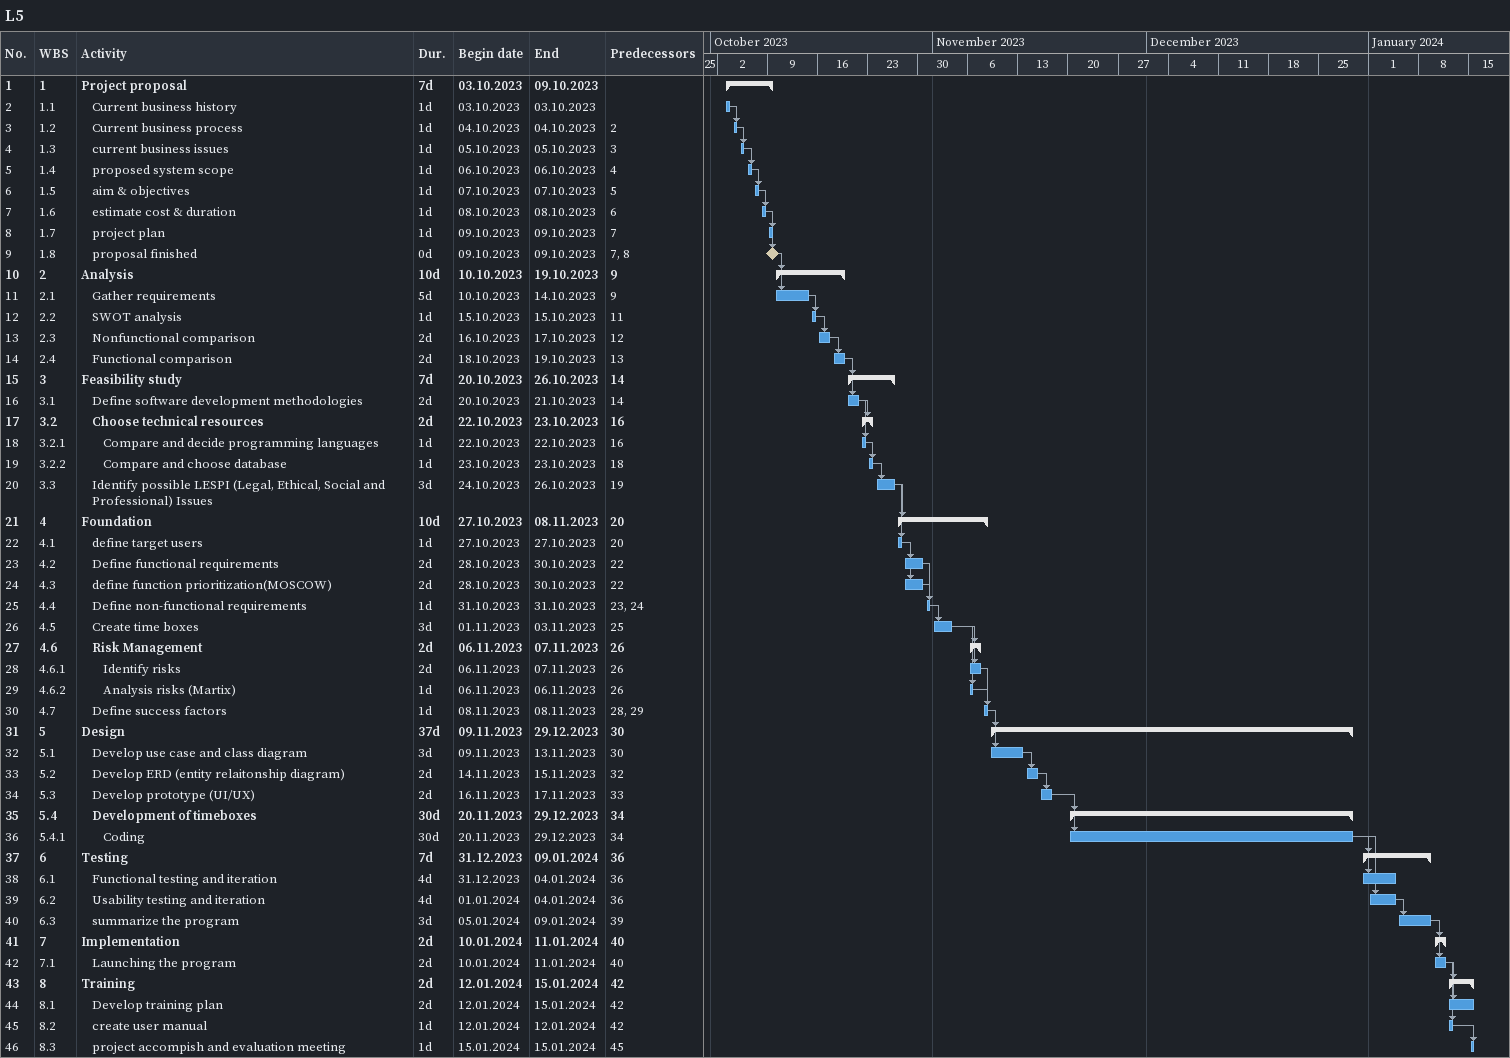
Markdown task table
L5

| ID | WBS | Task | Duration | Start | Finish | Predecessors |
|---|---|---|---|---|---|---|
| 1 | 1 | **Project proposal** | 7d | 2023-10-03 | 2023-10-09 |  |
| 2 | 1.1 | Current business history | 1d | 2023-10-03 | 2023-10-03 |  |
| 3 | 1.2 | Current business process | 1d | 2023-10-04 | 2023-10-04 | 2 |
| 4 | 1.3 | current business issues | 1d | 2023-10-05 | 2023-10-05 | 3 |
| 5 | 1.4 | proposed system scope | 1d | 2023-10-06 | 2023-10-06 | 4 |
| 6 | 1.5 | aim & objectives | 1d | 2023-10-07 | 2023-10-07 | 5 |
| 7 | 1.6 | estimate cost & duration | 1d | 2023-10-08 | 2023-10-08 | 6 |
| 8 | 1.7 | project plan | 1d | 2023-10-09 | 2023-10-09 | 7 |
| 9 | 1.8 | proposal finished | 0d | 2023-10-09 | 2023-10-09 | 7, 8 |
| 10 | 2 | **Analysis** | 10d | 2023-10-10 | 2023-10-19 | 9 |
| 11 | 2.1 | Gather requirements | 5d | 2023-10-10 | 2023-10-14 | 9 |
| 12 | 2.2 | SWOT analysis | 1d | 2023-10-15 | 2023-10-15 | 11 |
| 13 | 2.3 | Nonfunctional comparison | 2d | 2023-10-16 | 2023-10-17 | 12 |
| 14 | 2.4 | Functional comparison | 2d | 2023-10-18 | 2023-10-19 | 13 |
| 15 | 3 | **Feasibility study** | 7d | 2023-10-20 | 2023-10-26 | 14 |
| 16 | 3.1 | Define software development methodologies | 2d | 2023-10-20 | 2023-10-21 | 14 |
| 17 | 3.2 | **Choose technical resources** | 2d | 2023-10-22 | 2023-10-23 | 16 |
| 18 | 3.2.1 | Compare and decide programming languages | 1d | 2023-10-22 | 2023-10-22 | 16 |
| 19 | 3.2.2 | Compare and choose database | 1d | 2023-10-23 | 2023-10-23 | 18 |
| 20 | 3.3 | Identify possible LESPI (Legal, Ethical, Social and Professional) Issues | 3d | 2023-10-24 | 2023-10-26 | 19 |
| 21 | 4 | **Foundation** | 10d | 2023-10-27 | 2023-11-08 | 20 |
| 22 | 4.1 | define target users | 1d | 2023-10-27 | 2023-10-27 | 20 |
| 23 | 4.2 | Define functional requirements | 2d | 2023-10-28 | 2023-10-30 | 22 |
| 24 | 4.3 | define function prioritization(MOSCOW) | 2d | 2023-10-28 | 2023-10-30 | 22 |
| 25 | 4.4 | Define non-functional requirements | 1d | 2023-10-31 | 2023-10-31 | 23, 24 |
| 26 | 4.5 | Create time boxes | 3d | 2023-11-01 | 2023-11-03 | 25 |
| 27 | 4.6 | **Risk Management** | 2d | 2023-11-06 | 2023-11-07 | 26 |
| 28 | 4.6.1 | Identify risks | 2d | 2023-11-06 | 2023-11-07 | 26 |
| 29 | 4.6.2 | Analysis risks (Martix) | 1d | 2023-11-06 | 2023-11-06 | 26 |
| 30 | 4.7 | Define success factors | 1d | 2023-11-08 | 2023-11-08 | 28, 29 |
| 31 | 5 | **Design** | 37d | 2023-11-09 | 2023-12-29 | 30 |
| 32 | 5.1 | Develop use case and class diagram | 3d | 2023-11-09 | 2023-11-13 | 30 |
| 33 | 5.2 | Develop ERD (entity relaitonship diagram) | 2d | 2023-11-14 | 2023-11-15 | 32 |
| 34 | 5.3 | Develop prototype (UI/UX) | 2d | 2023-11-16 | 2023-11-17 | 33 |
| 35 | 5.4 | **Development of timeboxes** | 30d | 2023-11-20 | 2023-12-29 | 34 |
| 36 | 5.4.1 | Coding | 30d | 2023-11-20 | 2023-12-29 | 34 |
| 37 | 6 | **Testing** | 7d | 2023-12-31 | 2024-01-09 | 36 |
| 38 | 6.1 | Functional testing and iteration | 4d | 2023-12-31 | 2024-01-04 | 36 |
| 39 | 6.2 | Usability testing and iteration | 4d | 2024-01-01 | 2024-01-04 | 36 |
| 40 | 6.3 | summarize the program | 3d | 2024-01-05 | 2024-01-09 | 39 |
| 41 | 7 | **Implementation** | 2d | 2024-01-10 | 2024-01-11 | 40 |
| 42 | 7.1 | Launching the program | 2d | 2024-01-10 | 2024-01-11 | 40 |
| 43 | 8 | **Training** | 2d | 2024-01-12 | 2024-01-15 | 42 |
| 44 | 8.1 | Develop training plan | 2d | 2024-01-12 | 2024-01-15 | 42 |
| 45 | 8.2 | create user manual | 1d | 2024-01-12 | 2024-01-12 | 42 |
| 46 | 8.3 | project accompish and evaluation meeting | 1d | 2024-01-15 | 2024-01-15 | 45 |
